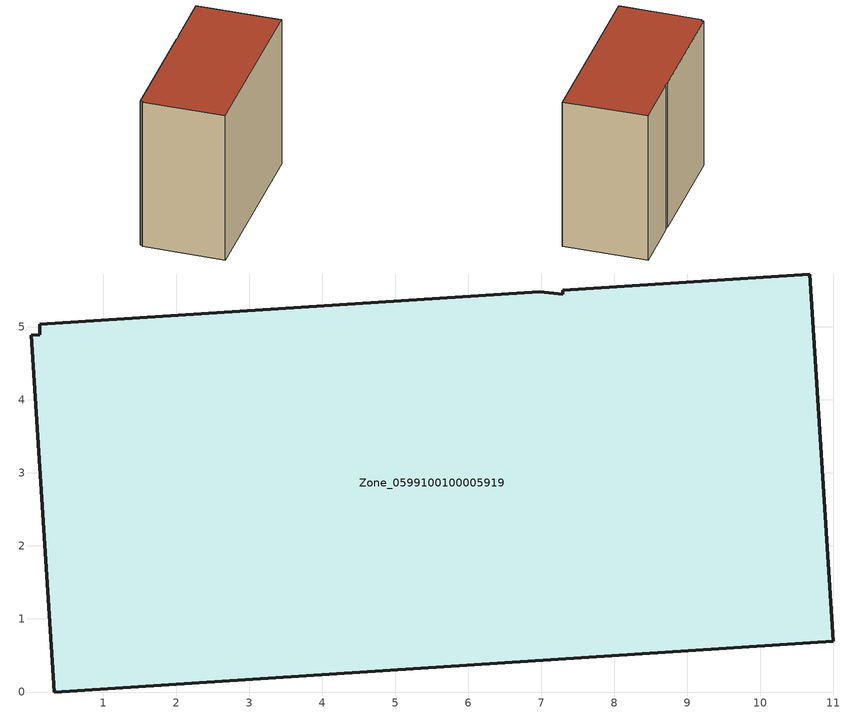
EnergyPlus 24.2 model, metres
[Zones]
Zone_0599100100005919
 floor ground (C_G): 0.13,4.89 0.13,5.04 6.98,5.48 7.29,5.45 7.29,5.5 10.67,5.72 11,0.7 0.33,0 0.01,4.89 z0
 wall outside (C_F): 11,0.7 10.67,5.72 7.29,5.5 7.29,5.45 6.98,5.48 0.13,5.04 0.13,4.89 0.01,4.89 0.33,0 11,0.7 z0:9.52
 roof outside (C_R): 0.01,4.89 0.33,0 11,0.7 10.67,5.72 7.29,5.5 7.29,5.45 6.98,5.48 0.13,5.04 0.13,4.89 z9.52
[BUILDING]
Pand.0599100100005919: North Axis=0; Terrain=City; Loads Convergence Tolerance Value=0.04; Temperature Convergence Tolerance Value=0.4; Solar Distribution=FullExterior; Maximum Number of Warmup Days=25; Minimum Number of Warmup Days=1
[Site:Location]
Rotterdam.The.Hague.AP_ZH_NLD Design_Conditions: Latitude=51.96; Longitude=4.45; Time Zone=1; Elevation=-4.5
[SITE:GROUNDTEMPERATURE:BUILDINGSURFACE]
18, 18, 18, 18, 18, 18, 18, 18, 18, 18, 18, 18
[MATERIAL] Thermal Absorptance=0.9; Solar Absorptance=0.7; Visible Absorptance=0.7
Name | Roughness | Thickness | Conductivity | Density | Specific Heat
G.TC.2006-2014 | MediumSmooth | 0.15 | 0.06 | 540 | 1210
F.TC.2006-2014 | Rough | 0.3 | 0.12 | 1920 | 840
R.TC.2006-2014 | MediumRough | 0.2 | 0.08 | 1500 | 1000
[CONSTRUCTION]
C_G: G.TC.2006-2014
C_F: F.TC.2006-2014
C_R: R.TC.2006-2014
[ZONE]
Zone_0599100100005919: Type=1; Multiplier=1; Ceiling Height=Autocalculate; Volume=Autocalculate; Floor Area=autocalculate; Part of Total Floor Area=Yes
[ZONEINFILTRATION:DESIGNFLOWRATE]
Infil_Zone_0599100100005919: Zone or ZoneList or Space or SpaceList=Zone_0599100100005919; Schedule=AlwaysOn; Design Flow Rate Calculation Method=Flow/Area; Flow Rate per Floor Area=0.0015; Constant Term Coefficient=1; Temperature Term Coefficient=0; Velocity Term Coefficient=0; Velocity Squared Term Coefficient=0
[HVACTEMPLATE:ZONE:IDEALLOADSAIRSYSTEM]
Zone_0599100100005919: Maximum Heating Supply Air Temperature=50; Minimum Cooling Supply Air Temperature=13; Maximum Heating Supply Air Humidity Ratio=0.0156; Minimum Cooling Supply Air Humidity Ratio=0.0077; Heating Limit=NoLimit; Cooling Limit=NoLimit; Dehumidification Control Type=ConstantSensibleHeatRatio; Cooling Sensible Heat Ratio=0.7; Dehumidification Setpoint=60; Humidification Control Type=None; Humidification Setpoint=30; Outdoor Air Method=None; Outdoor Air Flow Rate per Person=0.00944; Outdoor Air Flow Rate per Zone Floor Area=0; Outdoor Air Flow Rate per Zone=0; Demand Controlled Ventilation Type=None; Outdoor Air Economizer Type=NoEconomizer; Heat Recovery Type=None; Sensible Heat Recovery Effectiveness=0.7; Latent Heat Recovery Effectiveness=0.65
[ZONECONTROL:THERMOSTAT]
ThermostatControl_Zone_0599100100005919: Zone or ZoneList=Zone_0599100100005919; Control Type Schedule=DualSetpointControlType; Control 1=Thermostat_Zone_0599100100005919; Temperature Difference Between Cutout And Setpoint=0
[THERMOSTATSETPOINT:DUALSETPOINT]
Thermostat_Zone_0599100100005919: Heating Setpoint Temperature Schedule=HeatingSetpoint_Zone_0599100100005919; Cooling Setpoint Temperature Schedule=CoolingSetpoint_Zone_0599100100005919
[SCHEDULE:COMPACT]
HeatingSetpoint_Zone_0599100100005919: Through: 12/31, For: AllDays, Until: 24:00, 21
CoolingSetpoint_Zone_0599100100005919: Through: 12/31, For: AllDays, Until: 24:00, 24
DualSetpointControlType: Through: 12/31, For: AllDays, Until: 24:00, 4
AlwaysOn: Through: 12/31, For: AllDays, Until: 24:00, 1
